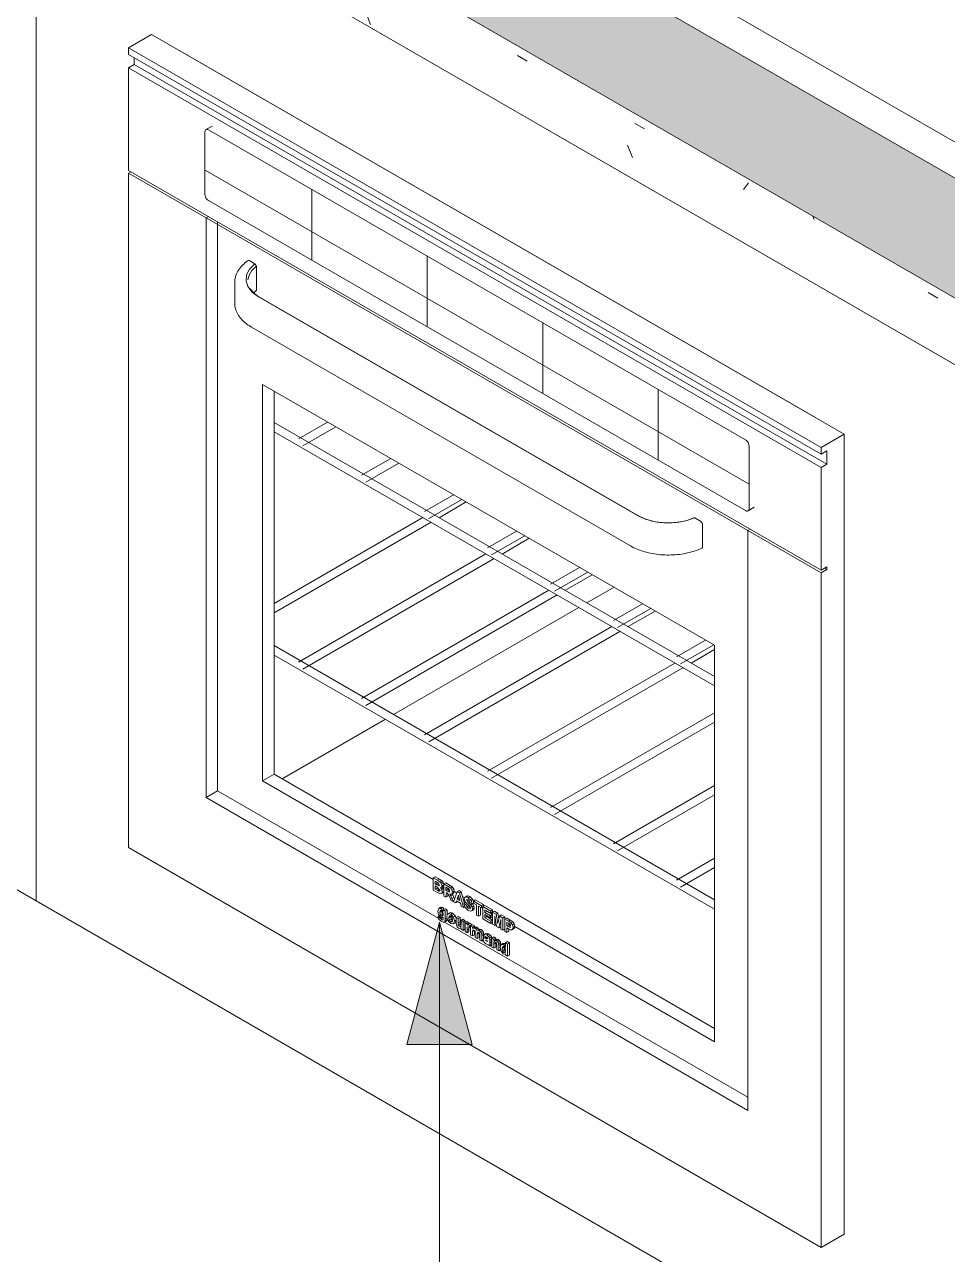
# Model space of a CAD drawing. Header units: millimetres. Extents: x -8593 to 4290, y -4897 to 11072.
# Drawn here: x 2126 to 2691, y -3672 to -2919 of the extents above; entities that cross this region are included whole.
import ezdxf

# ---------------------------------------------------------------- set-up
doc = ezdxf.new("R2010")
doc.units = ezdxf.units.MM
for name, color, linetype, lineweight in [('E-ELEC-EQPM', 71, 'Continuous', 9), ('G-ANNO-TEXT', 231, 'Continuous', 9), ('I-FURN', 30, 'Continuous', 9)]:
    doc.layers.add(name, color=color, linetype=linetype, lineweight=lineweight)

# ---------------------------------------------------------------- blocks, each defined once
blk = doc.blocks.new('Cooktop a Gás 5 Bocas 1 - Único-4668279-Ortogonal 3D Copiar 1')
at = {"layer": 'E-ELEC-EQPM'}
for p, q in [((-13416.41, -3042.11), (-14004.16, -2702.78)), ((-14004.16, -2702.78), (-13416.41, -3042.11)), ((-14025.37, -2712.58), (-13416.41, -3064.16))]:
    blk.add_line(p, q, dxfattribs=at)

msp = doc.modelspace()

# ---------------------------------------------------------------- hatches: boundary and pattern name
at = {"layer": 'G-ANNO-TEXT'}
msp.add_hatch(color=7, dxfattribs=at).paths.add_polyline_path([(2380.2, -3468.86), (2360.11, -3543.86), (2400.3, -3543.86)])
at = {"layer": 'I-FURN'}
h = msp.add_hatch(dxfattribs=at)
h.set_pattern_fill('FP_15', color=256, style=0, pattern_type=2)
h.set_pattern_definition([(0, (1882.11, -4367.022), (203.2, 29.329), [8.382, -144.018, 8.382, -144.018, -812.8]), (0, (1882.11, -4367.022), (203.2, 29.329), [-304.8, 8.382, -296.418, 8.382, -144.018, -355.6]), (0, (1882.11, -4367.022), (203.2, 29.329), [-762, 8.382, -93.218, 8.382, -245.618]), (135, (1958.31, -4352.357), (-145.594, 86.93524), [5.927, -101.836, 5.927, -676.572]), (135, (1958.31, -4352.357), (-145.594, 86.93524), [-113.69, -101.836, 5.927, -209.599, -359.21]), (135, (1958.31, -4352.357), (-145.594, 86.93524), [-431.052, 5.927, -101.836, 5.927, -245.52]), (135, (1958.31, -4352.357), (-145.594, 86.93524), [-544.742, -65.915, 5.927, -173.678]), (225, (1983.71, -4293.7), (-57.60587, -116.2646), [5.927, -101.836, 5.927, -676.572]), (225, (1983.71, -4293.7), (-57.60587, -116.2646), [-113.69, -101.836, 5.927, -209.599, -359.21]), (225, (1983.71, -4293.7), (-57.60587, -116.2646), [-431.052, 5.927, -101.836, 5.927, -245.52]), (225, (1983.71, -4293.7), (-57.60587, -116.2646), [-544.742, -65.915, 5.927, -173.678])])
h.paths.add_polyline_path([(902.77, -3757.94), (1319.96, -3517.07), (330.01, -2945.52), (1390.67, -2333.15), (3441.28, -3517.07), (3936.26, -3231.3), (1468.45, -1806.51), (656.55, -2275.26), (691.86, -2295.87), (693.45, -2298.33), (694.03, -2301.05), (693.95, -2303.47), (693.1, -2307.23), (692.09, -2309.85), (690.09, -2313.33), (686.33, -2317.31), (684.53, -2318.53), (684.52, -2318.56), (681.16, -2319.93), (680.1, -2320.02), (678.23, -2319.91), (677.26, -2320.47), (668.22, -2320.53), (661.43, -2316.62), (661.16, -2310.13), (660.06, -2309.59), (628.55, -2291.43), (571.38, -2324.44), (571.41, -2339.09), (573.71, -2340.22), (578.03, -2343.5), (583.13, -2349.82), (585.99, -2354.77), (588.24, -2361.2), (589.02, -2367.32), (588.18, -2372.66), (585.99, -2376.37), (569.76, -2385.73), (567.96, -2385.75), (567.03, -2387.31), (540.1, -2402.91), (538.37, -2402.47), (538.53, -2402.97), (539.89, -2403.88), (539.62, -2439.29), (537.44, -2443.15), (533.01, -2446.56), (526.82, -2448.98), (520.64, -2450.09), (513.14, -2449.95), (507.18, -2448.83), (501.48, -2446.44), (497.12, -2442.76), (495.17, -2439.29), (495.17, -2368.44), (-398.31, -2884.29), (902.77, -3635.46), (902.77, -3727.54)])
h.paths.add_polyline_path([(2784.09, -3064.16), (2175.14, -2712.58), (2535.76, -2504.37), (3144.72, -2855.95), (2793.62, -3058.66)])
h.paths.add_polyline_path([(510.32, -2788.64), (497.38, -2787.65), (485.32, -2784.77), (473.06, -2779.08), (268.22, -2660.52), (261.96, -2655.81), (256.97, -2648.85), (255.26, -2641.38), (256.97, -2633.91), (261.96, -2626.95), (269.91, -2620.97), (828.52, -2298.45), (838.88, -2293.86), (850.94, -2290.98), (863.88, -2290), (876.82, -2290.98), (888.88, -2293.86), (899.23, -2298.45), (1104.29, -2416.84), (1112.66, -2423.41), (1117.23, -2429.78), (1118.94, -2437.25), (1117.23, -2444.73), (1112.24, -2451.69), (1104.29, -2457.67), (545.68, -2780.18), (535.32, -2784.77), (523.26, -2787.65), (517.54, -2788.09)])
h.paths.add_polyline_path([(569.01, -2384.83), (569, -2384.33), (568.9, -2384.61), (569, -2384.82)])
h.paths.add_polyline_path([(568.32, -2385.26), (570.67, -2384.46), (570.92, -2383.74), (569, -2384.83), (568.5, -2384.83), (568.27, -2385.25)])
h.paths.add_polyline_path([(539.69, -2351.77), (544.86, -2348.82), (546.57, -2348.63), (546.57, -2348.33), (545.4, -2348.38), (561.42, -2339.21), (561.4, -2330.2), (539.64, -2342.76), (539.67, -2349.31)])
h.paths.add_polyline_path([(562.85, -2329.36), (562.85, -2329.36), (562.85, -2334.1)])
h.paths.add_polyline_path([(562.85, -2338.39), (562.86, -2338.39), (562.85, -2337.88)])
h.paths.add_polyline_path([(682.04, -2297.31), (683.92, -2295.76), (683.71, -2295.96), (682.23, -2297.16)])
h.paths.add_polyline_path([(684.68, -2296.99), (684.25, -2295.98), (684.62, -2296.65), (684.63, -2296.69)])
h.paths.add_polyline_path([(685.36, -2295.29), (687.51, -2294.84), (685.37, -2295.29)])
h.paths.add_polyline_path([(672.46, -2289.16), (672.36, -2289.11), (672.44, -2289.16)])
h = msp.add_hatch(dxfattribs=at)
h.set_pattern_fill('FP_18', color=256, style=0, pattern_type=2)
h.set_pattern_definition([(330, (3397.774, -2378.274), (143.684, -41.478), [6.844, -117.59, 6.844, -781.239]), (330, (3397.774, -2378.274), (143.684, -41.478), [-131.278, -117.59, 6.844, -242.024, -414.78]), (330, (3397.774, -2378.274), (143.684, -41.478), [-497.736, 6.844, -117.59, 6.844, -283.502]), (330, (3397.774, -2378.274), (143.684, -41.478), [-629.014, -76.112, 6.844, -200.546]), (111.206, (3451.656, -2388.644), (-102.95035, 182.3835), [8.193, -140.765, -943.402]), (111.206, (3451.656, -2388.644), (-102.95035, 182.3835), [-148.958, 8.193, -140.765, -794.444]), (111.206, (3451.656, -2388.644), (-102.95035, 182.3835), [-297.916, 8.193, -289.724, -496.527]), (111.206, (3451.656, -2388.644), (-102.95035, 182.3835), [-595.833, 8.193, -140.765, -347.569]), (111.206, (3451.656, -2388.644), (-102.95035, 182.3835), [-744.791, 8.193, -91.113, -248.264]), (111.206, (3451.656, -2388.644), (-102.95035, 182.3835), [-844.096, 8.193, -240.071]), (234.896, (3469.616, -2316.057), (-40.7338, -140.906), [5.153, -88.544, -593.415]), (234.896, (3469.616, -2316.057), (-40.7338, -140.906), [-93.697, 5.153, -88.544, -499.718]), (234.896, (3469.616, -2316.057), (-40.7338, -140.906), [-187.394, 5.153, -182.241, -312.324]), (234.896, (3469.616, -2316.057), (-40.7338, -140.906), [-374.788, 5.153, -88.544, -218.626]), (234.896, (3469.616, -2316.057), (-40.7338, -140.906), [-468.485, 5.153, -57.311, -156.162]), (234.896, (3469.616, -2316.057), (-40.7338, -140.906), [-530.95, 5.153, -151.008])])
h.paths.add_polyline_path([(3441.28, -3557.9), (3441.28, -3517.07), (1390.67, -2333.15), (1390.67, -2373.98), (3427.09, -3549.71)])
h = msp.add_hatch(dxfattribs=at)
h.set_pattern_fill('FP_28', color=256, style=0, pattern_type=2)
h.set_pattern_definition([(330, (2584.8, -3617.6), (1e-05, 81.65), []), (90, (2584.8, -3617.6), (-70.711, 40.825), [])])
h.paths.add_polyline_path([(2568.76, -3217.12), (2569.75, -3216.2), (2569.82, -3215.61), (2569.82, -3177.23), (2569.2, -3175.14), (2567.7, -3173.56), (2238.09, -2983.34), (2236.8, -2983.74), (2236.52, -2984.8), (2236.59, -3023.85), (2237.14, -3025.27), (2238.64, -3026.85), (2568.25, -3217.07)])

# ---------------------------------------------------------------- linework, layer by layer
at = {"layer": 'G-ANNO-TEXT', "color": 7}
for p, q in [((2380.2, -3468.86), (2360.11, -3543.86)), ((2400.3, -3543.86), (2380.2, -3468.86)), ((2380.2, -3468.86), (2380.2, -3701.76)), ((2360.11, -3543.86), (2400.3, -3543.86))]:
    msp.add_line(p, q, dxfattribs=at)
at = {"layer": 'I-FURN'}
for p, q in [((1390.67, -2333.15), (3441.28, -3517.07)), ((3441.28, -3557.9), (1390.67, -2373.98)), ((2133.13, -3455.83), (2133.13, -2802.64)), ((2698.82, -3129.24), (2133.13, -2802.64)), ((2133.13, -2802.64), (2133.13, -3455.83)), ((2189.7, -2933.28), (2203.84, -2925.11)), ((2203.84, -2925.11), (2628.11, -3170.06)), ((2613.97, -3178.23), (2189.7, -2933.28)), ((2189.7, -2933.28), (2189.7, -2937.36)), ((2189.7, -2937.36), (2613.97, -3182.31)), ((2221.52, -2935.32), (2610.43, -3159.85)), ((2189.7, -2945.52), (2193.24, -2943.48)), ((2613.97, -3190.47), (2189.7, -2945.52)), ((2189.7, -2945.52), (2189.7, -3008.39)), ((2193.24, -2943.48), (2193.24, -2939.4)), ((2617.5, -3188.43), (2193.24, -2943.48)), ((2240.91, -2981.25), (2237.14, -2983.43)), ((2236.52, -3023.17), (2236.52, -2984.8)), ((2236.52, -2984.8), (2236.52, -3023.17)), ((2237.58, -2983.29), (2238.09, -2983.34)), ((2238.09, -2983.34), (2238.64, -2983.57)), ((2238.64, -2983.57), (2567.7, -3173.56)), ((2567.7, -3173.56), (2238.64, -2983.57)), ((2189.7, -3008.39), (2613.97, -3253.34)), ((2189.7, -3010.03), (2191.12, -3009.21)), ((2237.22, -3037.46), (2189.7, -3010.03)), ((2189.7, -3010.03), (2189.7, -3423.17)), ((2567.7, -3216.83), (2238.64, -3026.85)), ((2238.64, -3026.85), (2567.7, -3216.83)), ((2238.64, -3036.65), (2237.22, -3037.46)), ((2238.64, -3036.65), (2237.22, -3037.46)), ((2237.22, -3392.64), (2237.22, -3037.46)), ((2569.11, -3229.08), (2237.22, -3037.46)), ((2237.22, -3037.46), (2237.22, -3392.64)), ((2244.29, -3039.91), (2244.29, -3388.56)), ((2244.29, -3388.56), (2244.29, -3039.91)), ((2267.16, -3065.68), (2264.05, -3063.89)), ((2268.01, -3081.97), (2268.01, -3067.11)), ((2254.76, -3077.08), (2254.76, -3089.67)), ((2264.6, -3081.38), (2266.96, -3083.99)), ((2266.34, -3083.38), (2268.01, -3081.97)), ((2267.81, -3082.2), (2267.76, -3082.25)), ((2501.56, -3219.9), (2269.4, -3085.86)), ((2502.06, -3220.02), (2269.9, -3085.97)), ((2265.06, -3104.44), (2497.22, -3238.48)), ((2271.87, -3382.43), (2271.87, -3139.53)), ((2271.87, -3139.53), (2548.61, -3299.3)), ((2278.94, -3143.61), (2278.94, -3378.35)), ((2548.61, -3318.46), (2278.94, -3162.77)), ((2311.58, -3162.61), (2293.93, -3172.8)), ((2278.94, -3168.54), (2548.61, -3324.23)), ((2296.43, -3177.13), (2316.72, -3165.42)), ((2628.11, -3170.06), (2613.97, -3178.23)), ((2628.11, -3170.06), (2628.11, -3659.96)), ((2567.7, -3173.56), (2568.25, -3173.96)), ((2568.25, -3173.96), (2568.76, -3174.5)), ((2568.76, -3174.5), (2569.2, -3175.14)), ((2569.2, -3175.14), (2569.54, -3175.84)), ((2569.54, -3175.84), (2569.75, -3176.56)), ((2569.75, -3176.56), (2569.82, -3177.23)), ((2569.82, -3177.23), (2569.82, -3215.61)), ((2569.82, -3215.61), (2569.82, -3177.23)), ((2613.97, -3182.31), (2613.97, -3178.23)), ((2350.29, -3184.8), (2332.5, -3195.06)), ((2613.97, -3182.31), (2617.5, -3180.27)), ((2617.5, -3180.27), (2617.5, -3188.43)), ((2335, -3199.4), (2355.29, -3187.69)), ((2617.5, -3188.43), (2613.97, -3190.47)), ((2613.97, -3253.34), (2613.97, -3190.47)), ((2388.86, -3207.07), (2371.07, -3217.33)), ((2373.57, -3221.66), (2393.86, -3209.95)), ((2379.91, -3221.16), (2396.59, -3211.53)), ((2569.2, -3216.98), (2572.97, -3214.8)), ((2569.75, -3216.2), (2569.54, -3216.67)), ((2569.82, -3215.61), (2569.75, -3216.2)), ((2370, -3221.11), (2278.94, -3273.68)), ((2278.94, -3279.45), (2375.08, -3223.95)), ((2536.16, -3221.23), (2536.51, -3221.19)), ((2539.62, -3222.98), (2536.51, -3221.19)), ((2427.42, -3229.33), (2409.64, -3239.6)), ((2541.39, -3238.65), (2541.39, -3226.05)), ((2569.11, -3229.08), (2570.53, -3228.26)), ((2570.53, -3228.26), (2569.11, -3229.08)), ((2613.97, -3254.98), (2569.11, -3229.08)), ((2569.11, -3229.08), (2569.11, -3584.26)), ((2569.11, -3584.26), (2569.11, -3229.08)), ((2412.14, -3243.93), (2432.42, -3232.22)), ((2418.48, -3243.43), (2435.16, -3233.8)), ((2408.65, -3243.33), (2293.93, -3309.56)), ((2296.43, -3313.89), (2413.65, -3246.22)), ((2465.99, -3251.6), (2448.21, -3261.87)), ((2613.97, -3253.34), (2617.5, -3251.3)), ((2617.5, -3252.93), (2613.97, -3254.98)), ((2617.5, -3252.93), (2616.09, -3252.12)), ((2617.5, -3251.3), (2617.5, -3252.93)), ((2450.71, -3266.2), (2470.99, -3254.49)), ((2457.05, -3265.7), (2473.73, -3256.07)), ((2613.97, -3668.12), (2613.97, -3254.98)), ((2447.22, -3265.6), (2332.5, -3331.83)), ((2335, -3336.16), (2452.22, -3268.48)), ((2487.09, -3263.78), (2470.41, -3273.41)), ((2465.58, -3276.2), (2352.04, -3341.76)), ((2504.56, -3273.87), (2486.78, -3284.14)), ((2489.28, -3288.47), (2509.55, -3276.77)), ((2495.7, -3287.91), (2512.3, -3278.34)), ((2485.79, -3287.87), (2371.07, -3354.1)), ((2373.57, -3358.43), (2490.73, -3290.79)), ((2548.61, -3455.22), (2278.94, -3299.53)), ((2543.13, -3296.14), (2525.35, -3306.41)), ((2527.85, -3310.74), (2548.13, -3299.03)), ((2548.61, -3299.3), (2548.61, -3542.21)), ((2278.94, -3305.3), (2548.61, -3460.99)), ((2534.27, -3310.18), (2548.61, -3301.91)), ((2524.29, -3310.17), (2409.64, -3376.36)), ((2412.14, -3380.69), (2529.29, -3313.06)), ((2347.06, -3344.63), (2283.8, -3381.15)), ((2548.61, -3340.67), (2448.21, -3398.63)), ((2450.71, -3402.96), (2548.61, -3346.44)), ((2278.94, -3378.35), (2271.87, -3382.43)), ((2376.38, -3442.77), (2271.87, -3382.43)), ((2278.94, -3378.35), (2548.61, -3534.04)), ((2244.29, -3388.56), (2237.22, -3392.64)), ((2244.29, -3388.56), (2237.22, -3392.64)), ((2244.29, -3388.56), (2379.74, -3466.75)), ((2379.74, -3466.75), (2244.29, -3388.56)), ((2548.61, -3385.21), (2486.78, -3420.9)), ((2569.11, -3584.26), (2237.22, -3392.64)), ((2237.22, -3392.64), (2569.11, -3584.26)), ((2489.28, -3425.23), (2548.61, -3390.98)), ((2189.7, -3423.17), (2613.97, -3668.12)), ((2548.61, -3429.74), (2525.35, -3443.17)), ((2376.38, -3441.75), (2377.51, -3441.09)), ((2376.38, -3441.75), (2376.38, -3449.25)), ((2379.04, -3443.29), (2376.38, -3441.75)), ((2377.51, -3441.09), (2380.18, -3442.63)), ((2380.18, -3442.63), (2379.04, -3443.29)), ((2380.18, -3442.63), (2381.36, -3443.39)), ((2527.85, -3447.5), (2548.61, -3435.52)), ((2133.13, -3455.83), (2118.99, -3447.67)), ((2376.38, -3449.25), (2378.6, -3450.53)), ((2377.62, -3443.77), (2378.44, -3444.25)), ((2377.62, -3445.44), (2377.62, -3443.77)), ((2378.75, -3444.78), (2377.62, -3445.44)), ((2378.56, -3445.98), (2377.62, -3445.44)), ((2377.62, -3446.75), (2378.76, -3447.41)), ((2377.62, -3448.65), (2377.62, -3446.75)), ((2378.75, -3448), (2377.62, -3448.65)), ((2378.92, -3449.41), (2377.62, -3448.65)), ((2378.44, -3444.25), (2379.67, -3444.98)), ((2379.69, -3445.33), (2378.56, -3445.98)), ((2379.61, -3446.56), (2378.56, -3445.98)), ((2378.75, -3444.43), (2378.75, -3444.78)), ((2378.75, -3444.78), (2379.69, -3445.33)), ((2378.75, -3447.41), (2378.75, -3448)), ((2378.75, -3448), (2379.9, -3448.66)), ((2378.76, -3447.41), (2380.6, -3449.44)), ((2380.01, -3448.78), (2378.92, -3449.41)), ((2379.89, -3449.92), (2378.92, -3449.41)), ((2380.22, -3444.04), (2379.04, -3443.29)), ((2380.08, -3446.29), (2379.61, -3446.56)), ((2380.19, -3446.64), (2379.61, -3446.56)), ((2379.67, -3444.98), (2380.19, -3446.64)), ((2380.57, -3449.53), (2379.89, -3449.92)), ((2380.41, -3449.93), (2379.89, -3449.92)), ((2381.36, -3443.39), (2380.22, -3444.04)), ((2380.92, -3444.76), (2380.22, -3444.04)), ((2380.6, -3449.44), (2380.41, -3449.93)), ((2380.73, -3447.79), (2381.39, -3447.51)), ((2381.55, -3448.95), (2380.73, -3447.79)), ((2382.05, -3444.1), (2380.92, -3444.76)), ((2381.43, -3445.68), (2380.92, -3444.76)), ((2381.36, -3443.39), (2382.05, -3444.1)), ((2381.39, -3447.51), (2381.64, -3446.68)), ((2382.52, -3446.86), (2381.39, -3447.51)), ((2382.56, -3445.03), (2381.43, -3445.68)), ((2381.64, -3446.68), (2381.43, -3445.68)), ((2382.68, -3448.29), (2381.55, -3448.95)), ((2381.84, -3450.24), (2381.55, -3448.95)), ((2381.63, -3451.11), (2381.84, -3450.24)), ((2382.77, -3446.03), (2381.64, -3446.68)), ((2382.87, -3449.64), (2381.84, -3450.24)), ((2381.91, -3447.21), (2382.68, -3448.29)), ((2382.05, -3444.1), (2382.56, -3445.03)), ((2382.77, -3446.03), (2382.52, -3446.86)), ((2382.56, -3445.03), (2382.77, -3446.03)), ((2382.68, -3448.29), (2382.87, -3449.13)), ((2382.87, -3450.01), (2382.77, -3450.45)), ((2384, -3444.84), (2382.87, -3445.5)), ((2385.6, -3447.07), (2382.87, -3445.5)), ((2382.87, -3445.5), (2382.87, -3452.99)), ((2384, -3444.84), (2386.73, -3446.42)), ((2384.11, -3449.3), (2384.11, -3447.52)), ((2384.11, -3447.52), (2385.18, -3448.14)), ((2384.11, -3449.3), (2385.24, -3448.65)), ((2385.13, -3449.89), (2384.11, -3449.3)), ((2386.24, -3449.25), (2385.13, -3449.89)), ((2386.37, -3450.52), (2385.13, -3449.89)), ((2385.18, -3448.14), (2386.19, -3448.75)), ((2385.24, -3448.17), (2385.24, -3448.65)), ((2385.24, -3448.65), (2386.24, -3449.23)), ((2386.73, -3446.42), (2385.6, -3447.07)), ((2387.1, -3448.14), (2385.6, -3447.07)), ((2386.19, -3448.75), (2386.37, -3450.52)), ((2386.73, -3446.42), (2388.23, -3447.49)), ((2388.23, -3447.49), (2387.1, -3448.14)), ((2387.85, -3449.29), (2387.1, -3448.14)), ((2388.98, -3448.64), (2387.85, -3449.29)), ((2388.13, -3450.64), (2387.85, -3449.29)), ((2389.26, -3449.99), (2388.13, -3450.64)), ((2388.23, -3447.49), (2388.98, -3448.64)), ((2391.12, -3450.26), (2388.75, -3456.39)), ((2389.26, -3449.99), (2388.85, -3451.16)), ((2388.98, -3448.64), (2389.26, -3449.99)), ((2390.79, -3451.09), (2389.2, -3450.17)), ((2392.25, -3449.6), (2391.12, -3450.26)), ((2392.43, -3451.02), (2391.12, -3450.26)), ((2392.25, -3449.6), (2393.57, -3450.36)), ((2133.13, -3455.83), (2698.82, -3782.43)), ((2378.6, -3450.53), (2380.19, -3451.39)), ((2380.19, -3451.39), (2381.07, -3451.55)), ((2382.2, -3450.9), (2381.07, -3451.55)), ((2381.07, -3451.55), (2381.63, -3451.11)), ((2382.77, -3450.45), (2381.63, -3451.11)), ((2382.77, -3450.45), (2382.2, -3450.9)), ((2382.87, -3452.99), (2384.11, -3453.71)), ((2384.11, -3453.71), (2384.39, -3450.78)), ((2385.24, -3453.05), (2384.11, -3453.71)), ((2384.39, -3450.78), (2385.52, -3451.79)), ((2385.37, -3451.66), (2385.24, -3453.05)), ((2385.52, -3451.79), (2386.26, -3453.24)), ((2386.26, -3453.24), (2387.2, -3455.49)), ((2387.16, -3452.81), (2386.51, -3451.81)), ((2386.51, -3451.81), (2387.72, -3451.81)), ((2388.29, -3452.15), (2387.16, -3452.81)), ((2387.85, -3454.41), (2387.16, -3452.81)), ((2387.2, -3455.49), (2388.64, -3456.33)), ((2387.72, -3451.81), (2388.13, -3450.64)), ((2388.85, -3451.16), (2387.72, -3451.81)), ((2388.98, -3453.76), (2387.85, -3454.41)), ((2388.64, -3456.33), (2387.85, -3454.41)), ((2387.98, -3451.66), (2388.29, -3452.15)), ((2388.29, -3452.15), (2388.98, -3453.76)), ((2388.75, -3456.39), (2390.06, -3457.15)), ((2388.98, -3453.76), (2389.39, -3454.73)), ((2390.06, -3457.15), (2390.57, -3455.77)), ((2391.2, -3456.49), (2390.06, -3457.15)), ((2390.57, -3455.77), (2393.02, -3457.19)), ((2390.96, -3454.69), (2391.79, -3452.43)), ((2392.09, -3454.04), (2390.96, -3454.69)), ((2392.62, -3455.65), (2390.96, -3454.69)), ((2391.3, -3456.2), (2391.2, -3456.49)), ((2391.79, -3452.43), (2392.62, -3455.65)), ((2393.57, -3450.36), (2392.43, -3451.02)), ((2394.83, -3459.9), (2392.43, -3451.02)), ((2393.02, -3457.19), (2393.53, -3459.15)), ((2393.57, -3450.36), (2395.46, -3457.39)), ((2395.59, -3453.86), (2394.31, -3453.12)), ((2396.27, -3456.92), (2395.14, -3457.58)), ((2395.14, -3457.58), (2395.92, -3459.98)), ((2396.37, -3458.17), (2395.14, -3457.58)), ((2395.62, -3453.76), (2395.34, -3454.66)), ((2395.34, -3454.66), (2395.95, -3456.52)), ((2396.75, -3453.1), (2395.62, -3453.76)), ((2396.43, -3453.47), (2395.62, -3453.76)), ((2395.95, -3456.52), (2397.46, -3458.12)), ((2397.11, -3457.75), (2396.37, -3458.17)), ((2397.56, -3452.81), (2396.43, -3453.47)), ((2397.71, -3453.94), (2396.43, -3453.47)), ((2396.75, -3453.1), (2397.56, -3452.81)), ((2397.99, -3457.07), (2396.8, -3454.99)), ((2396.8, -3454.99), (2397.72, -3455.26)), ((2397.56, -3452.81), (2398.84, -3453.29)), ((2398.84, -3453.29), (2397.71, -3453.94)), ((2399.54, -3455.65), (2397.71, -3453.94)), ((2397.72, -3455.26), (2398.58, -3456)), ((2397.99, -3457.07), (2398.79, -3456.61)), ((2399.41, -3458.42), (2397.99, -3457.07)), ((2398.58, -3456), (2398.95, -3457.04)), ((2398.84, -3453.29), (2400.67, -3455)), ((2398.95, -3457.04), (2400.19, -3457.75)), ((2400.54, -3457.77), (2399.41, -3458.42)), ((2400.67, -3455), (2399.54, -3455.65)), ((2400.19, -3457.75), (2399.54, -3455.65)), ((2401.01, -3457.28), (2400.19, -3457.75)), ((2400.54, -3457.77), (2401.26, -3458.94)), ((2400.67, -3455), (2400.97, -3455.97)), ((2402.14, -3455.32), (2401.01, -3455.97)), ((2405.96, -3458.83), (2401.01, -3455.97)), ((2401.01, -3455.97), (2401.01, -3457.28)), ((2401.01, -3457.28), (2402.87, -3458.35)), ((2402.14, -3455.32), (2407.09, -3458.17)), ((2379.71, -3460.49), (2379.16, -3462.27)), ((2379.16, -3462.27), (2379.58, -3464.35)), ((2379.37, -3465.6), (2380.21, -3465.11)), ((2379.58, -3464.35), (2381.03, -3466.12)), ((2380.84, -3459.83), (2379.71, -3460.49)), ((2381.08, -3460.55), (2379.71, -3460.49)), ((2380.4, -3462.93), (2380.68, -3461.82)), ((2380.4, -3462.93), (2381.53, -3462.28)), ((2380.68, -3464.43), (2380.4, -3462.93)), ((2380.68, -3461.82), (2381.41, -3461.82)), ((2381.82, -3463.77), (2380.68, -3464.43)), ((2381.39, -3465.25), (2380.68, -3464.43)), ((2380.84, -3459.83), (2382.21, -3459.9)), ((2382.21, -3459.9), (2381.08, -3460.55)), ((2382.46, -3462.21), (2381.08, -3460.55)), ((2382.3, -3464.73), (2381.39, -3465.25)), ((2382.15, -3465.26), (2381.39, -3465.25)), ((2381.41, -3461.82), (2382.16, -3462.68)), ((2381.53, -3462.28), (2381.82, -3463.77)), ((2381.82, -3463.77), (2382.38, -3464.44)), ((2382.46, -3464.16), (2382.15, -3465.26)), ((2382.16, -3462.68), (2382.46, -3464.16)), ((2382.21, -3459.9), (2382.95, -3460.79)), ((2383.59, -3460.82), (2382.46, -3461.47)), ((2383.7, -3462.18), (2382.46, -3461.47)), ((2382.46, -3461.47), (2382.46, -3462.21)), ((2383.59, -3460.82), (2384.83, -3461.53)), ((2384.83, -3461.53), (2383.7, -3462.18)), ((2383.7, -3467.05), (2383.7, -3462.18)), ((2384.93, -3464.16), (2384.62, -3465.38)), ((2384.83, -3461.53), (2384.83, -3464.56)), ((2385.79, -3463.63), (2384.93, -3464.16)), ((2386.92, -3462.98), (2385.79, -3463.63)), ((2387.04, -3463.99), (2385.79, -3463.63)), ((2385.86, -3466.17), (2386.2, -3465.04)), ((2386.2, -3465.04), (2387.05, -3465.07)), ((2386.92, -3462.98), (2388.17, -3463.34)), ((2387.11, -3465.14), (2386.99, -3465.52)), ((2388.17, -3463.34), (2387.04, -3463.99)), ((2388.79, -3465.81), (2387.04, -3463.99)), ((2387.05, -3465.07), (2387.89, -3466.02)), ((2388.17, -3463.34), (2389.92, -3465.15)), ((2388.79, -3465.81), (2389.92, -3465.15)), ((2389.92, -3465.15), (2390.4, -3466.86)), ((2393.53, -3459.15), (2394.83, -3459.9)), ((2394.83, -3459.9), (2395.72, -3459.38)), ((2395.92, -3459.98), (2397.8, -3461.73)), ((2396.86, -3459.53), (2396.37, -3458.17)), ((2397.99, -3458.88), (2396.86, -3459.53)), ((2397.84, -3460.44), (2396.86, -3459.53)), ((2397.46, -3458.12), (2398.54, -3459.06)), ((2397.8, -3461.73), (2399.21, -3462.28)), ((2397.83, -3458.45), (2397.99, -3458.88)), ((2398.95, -3459.8), (2397.84, -3460.44)), ((2398.82, -3460.71), (2397.84, -3460.44)), ((2397.99, -3458.88), (2398.91, -3459.73)), ((2398.54, -3459.06), (2399.16, -3460.18)), ((2399.16, -3460.18), (2398.82, -3460.71)), ((2399.21, -3462.28), (2400.08, -3461.95)), ((2400.13, -3459.6), (2399.41, -3458.42)), ((2400.08, -3461.95), (2400.39, -3460.93)), ((2401.22, -3461.3), (2400.08, -3461.95)), ((2401.26, -3458.94), (2400.13, -3459.6)), ((2400.39, -3460.93), (2400.13, -3459.6)), ((2401.52, -3460.28), (2400.39, -3460.93)), ((2401.52, -3460.28), (2401.22, -3461.3)), ((2401.26, -3458.94), (2401.52, -3460.28)), ((2402.87, -3458.35), (2402.87, -3464.54)), ((2402.87, -3464.54), (2404.1, -3465.25)), ((2404.1, -3465.25), (2404.1, -3459.06)), ((2404.1, -3459.06), (2405.96, -3460.13)), ((2405.23, -3464.6), (2404.1, -3465.25)), ((2405.23, -3459.72), (2405.23, -3464.6)), ((2405.96, -3458.83), (2407.09, -3458.17)), ((2405.96, -3460.13), (2405.96, -3458.83)), ((2406.78, -3459.66), (2405.96, -3460.13)), ((2406.78, -3460.32), (2406.21, -3459.99)), ((2406.78, -3459.3), (2407.91, -3458.65)), ((2411.63, -3462.1), (2406.78, -3459.3)), ((2406.78, -3459.3), (2406.78, -3466.8)), ((2407.09, -3458.17), (2407.09, -3459.12)), ((2407.91, -3458.65), (2412.76, -3461.44)), ((2408.02, -3462.99), (2408.02, -3461.32)), ((2408.02, -3461.32), (2411.63, -3463.41)), ((2409.15, -3462.34), (2408.02, -3462.99)), ((2411.42, -3464.95), (2408.02, -3462.99)), ((2408.02, -3466.2), (2408.02, -3464.3)), ((2408.02, -3464.3), (2411.42, -3466.26)), ((2409.15, -3461.98), (2409.15, -3462.34)), ((2409.15, -3462.34), (2412.55, -3464.3)), ((2409.15, -3464.95), (2409.15, -3465.55)), ((2412.55, -3464.3), (2411.42, -3464.95)), ((2411.42, -3466.26), (2411.42, -3464.95)), ((2412.76, -3461.44), (2411.63, -3462.1)), ((2411.63, -3463.41), (2411.63, -3462.1)), ((2412.76, -3462.75), (2411.63, -3463.41)), ((2412.76, -3463.78), (2411.87, -3463.26)), ((2412.55, -3464.3), (2412.55, -3465.61)), ((2412.76, -3461.44), (2412.76, -3462.75)), ((2413.89, -3462.1), (2412.76, -3462.75)), ((2414.88, -3463.98), (2412.76, -3462.75)), ((2412.76, -3462.75), (2412.76, -3470.25)), ((2413.89, -3462.1), (2416.01, -3463.32)), ((2414, -3470.96), (2414.05, -3465.09)), ((2414.05, -3465.09), (2415.18, -3471.65)), ((2414.88, -3463.98), (2416.01, -3463.32)), ((2415.9, -3469.68), (2414.88, -3463.98)), ((2416.93, -3465.16), (2415.9, -3469.68)), ((2416.01, -3463.32), (2416.6, -3466.61)), ((2418.06, -3464.51), (2416.93, -3465.16)), ((2419.05, -3466.38), (2416.93, -3465.16)), ((2418.06, -3464.51), (2420.18, -3465.73)), ((2379.37, -3465.6), (2379.85, -3467.12)), ((2380.81, -3466.59), (2379.37, -3465.6)), ((2379.85, -3467.12), (2381.51, -3468.54)), ((2381.71, -3466.07), (2380.81, -3466.59)), ((2382.17, -3467.68), (2380.81, -3466.59)), ((2381.03, -3466.12), (2382.46, -3466.01)), ((2381.51, -3468.54), (2382.54, -3468.98)), ((2382.08, -3466.04), (2382.46, -3466.35)), ((2382.46, -3466.81), (2382.17, -3467.68)), ((2382.46, -3466.01), (2382.46, -3466.81)), ((2382.54, -3468.98), (2383.19, -3468.93)), ((2384.32, -3468.27), (2383.19, -3468.93)), ((2383.19, -3468.93), (2383.56, -3468.4)), ((2383.34, -3468.84), (2569.11, -3576.09)), ((2569.11, -3576.09), (2383.34, -3468.84)), ((2383.56, -3468.4), (2383.7, -3467.05)), ((2384.69, -3467.75), (2383.56, -3468.4)), ((2384.8, -3466.41), (2383.7, -3467.05)), ((2384.69, -3467.75), (2384.32, -3468.27)), ((2384.62, -3465.38), (2384.93, -3467.15)), ((2384.82, -3466.5), (2384.69, -3467.75)), ((2384.93, -3467.15), (2385.82, -3468.66)), ((2385.82, -3468.66), (2387.05, -3469.71)), ((2385.86, -3466.17), (2386.99, -3465.52)), ((2386.2, -3467.69), (2385.86, -3466.17)), ((2387.33, -3467.04), (2386.2, -3467.69)), ((2387.05, -3468.64), (2386.2, -3467.69)), ((2386.99, -3465.52), (2387.33, -3467.04)), ((2388.08, -3468.05), (2387.05, -3468.64)), ((2387.89, -3468.67), (2387.05, -3468.64)), ((2387.05, -3469.71), (2388.78, -3469.9)), ((2387.33, -3467.04), (2388.12, -3467.91)), ((2387.89, -3466.02), (2388.23, -3467.53)), ((2388.23, -3467.53), (2387.89, -3468.67)), ((2388.78, -3469.9), (2389.47, -3468.24)), ((2389.91, -3469.24), (2388.78, -3469.9)), ((2389.47, -3468.24), (2388.79, -3465.81)), ((2390.4, -3467.7), (2389.47, -3468.24)), ((2390.4, -3468.08), (2389.91, -3469.24)), ((2391.53, -3465.4), (2390.4, -3466.05)), ((2391.63, -3466.76), (2390.4, -3466.05)), ((2390.4, -3466.05), (2390.4, -3469.51)), ((2390.4, -3469.51), (2390.56, -3470.82)), ((2390.56, -3470.82), (2391.08, -3471.8)), ((2391.08, -3471.8), (2391.89, -3472.51)), ((2391.53, -3465.4), (2392.76, -3466.11)), ((2392.76, -3466.11), (2391.63, -3466.76)), ((2391.63, -3469.29), (2391.63, -3466.76)), ((2392.76, -3468.64), (2391.63, -3469.29)), ((2391.7, -3470.76), (2391.63, -3469.29)), ((2392.83, -3470.1), (2391.7, -3470.76)), ((2392.96, -3471.85), (2391.7, -3470.76)), ((2391.89, -3472.51), (2392.74, -3472.75)), ((2392.74, -3472.75), (2393.38, -3472.45)), ((2392.76, -3466.11), (2392.76, -3468.64)), ((2392.76, -3468.64), (2392.83, -3470.1)), ((2392.83, -3470.1), (2393.36, -3470.56)), ((2393.29, -3471.53), (2392.96, -3471.85)), ((2393.34, -3471.62), (2392.96, -3471.85)), ((2393.33, -3471.94), (2393.02, -3471.85)), ((2393.38, -3470.1), (2393.29, -3471.53)), ((2394.52, -3467.12), (2393.38, -3467.78)), ((2394.62, -3468.49), (2393.38, -3467.78)), ((2393.38, -3467.78), (2393.38, -3470.1)), ((2393.38, -3472.45), (2393.38, -3473.25)), ((2394.52, -3467.12), (2395.75, -3467.84)), ((2395.75, -3467.84), (2394.62, -3468.49)), ((2394.62, -3473.96), (2394.62, -3468.49)), ((2395.75, -3467.84), (2395.75, -3473.31)), ((2396.99, -3468.55), (2395.86, -3469.2)), ((2397.09, -3469.92), (2395.86, -3469.2)), ((2395.86, -3469.2), (2395.86, -3474.68)), ((2396.99, -3468.55), (2398.23, -3469.26)), ((2397.09, -3469.92), (2398.23, -3469.26)), ((2397.09, -3470.68), (2397.09, -3469.92)), ((2397.59, -3470.25), (2397.09, -3470.68)), ((2397.09, -3473.75), (2397.2, -3472.04)), ((2397.2, -3472.04), (2397.91, -3471.7)), ((2398.72, -3469.6), (2397.59, -3470.25)), ((2398.85, -3471.11), (2397.59, -3470.25)), ((2397.91, -3471.7), (2398.49, -3472.26)), ((2398.23, -3469.26), (2398.23, -3469.89)), ((2398.29, -3472.07), (2398.23, -3473.1)), ((2398.49, -3472.26), (2398.85, -3471.11)), ((2399.26, -3471.82), (2398.49, -3472.26)), ((2398.72, -3469.6), (2399.98, -3470.46)), ((2399.98, -3470.46), (2398.85, -3471.11)), ((2400.39, -3470.51), (2399.26, -3471.17)), ((2399.26, -3471.17), (2399.26, -3476.64)), ((2400.5, -3471.88), (2399.26, -3471.17)), ((2399.98, -3470.46), (2399.87, -3470.82)), ((2400.39, -3470.51), (2401.63, -3471.23)), ((2401.63, -3471.23), (2400.5, -3471.88)), ((2400.5, -3472.61), (2400.5, -3471.88)), ((2401.63, -3471.96), (2400.5, -3472.61)), ((2401.88, -3472.56), (2400.5, -3472.61)), ((2401.63, -3471.23), (2401.63, -3471.96)), ((2401.63, -3471.96), (2403.01, -3471.91)), ((2403.01, -3471.91), (2401.88, -3472.56)), ((2402.62, -3473.2), (2401.88, -3472.56)), ((2403.75, -3472.54), (2402.62, -3473.2)), ((2403.01, -3471.91), (2403.75, -3472.54)), ((2403.75, -3472.54), (2404.26, -3473.47)), ((2406.78, -3466.8), (2411.73, -3469.65)), ((2409.15, -3465.55), (2408.02, -3466.2)), ((2411.73, -3468.35), (2408.02, -3466.2)), ((2409.15, -3465.55), (2412.76, -3467.63)), ((2412.55, -3465.61), (2411.42, -3466.26)), ((2412.76, -3467.75), (2411.73, -3468.35)), ((2411.73, -3469.65), (2411.73, -3468.35)), ((2412.76, -3469.06), (2411.73, -3469.65)), ((2412.76, -3470.25), (2414, -3470.96)), ((2414.97, -3470.4), (2414, -3470.96)), ((2415.18, -3471.65), (2416.63, -3472.48)), ((2416.63, -3472.48), (2417.76, -3467.23)), ((2417.76, -3471.83), (2416.63, -3472.48)), ((2417.76, -3467.23), (2417.81, -3473.17)), ((2420.18, -3465.73), (2419.05, -3466.38)), ((2419.05, -3473.88), (2419.05, -3466.38)), ((2420.18, -3465.73), (2420.18, -3473.23)), ((2420.28, -3467.1), (2421.42, -3466.44)), ((2422.38, -3468.3), (2420.28, -3467.1)), ((2420.28, -3467.1), (2420.28, -3474.59)), ((2421.42, -3466.44), (2423.51, -3467.65)), ((2421.52, -3469.12), (2422.2, -3469.51)), ((2421.52, -3471.14), (2421.52, -3469.12)), ((2422.65, -3470.49), (2421.52, -3471.14)), ((2422.29, -3471.59), (2421.52, -3471.14)), ((2421.52, -3475.31), (2421.52, -3472.45)), ((2421.52, -3472.45), (2422.39, -3472.95)), ((2422.2, -3469.51), (2423.21, -3470.14)), ((2423.42, -3470.93), (2422.29, -3471.59)), ((2423.4, -3472.11), (2422.29, -3471.59)), ((2423.51, -3467.65), (2422.38, -3468.3)), ((2423.93, -3469.31), (2422.38, -3468.3)), ((2422.65, -3469.79), (2422.65, -3470.49)), ((2422.65, -3470.49), (2423.42, -3470.93)), ((2423.21, -3470.14), (2423.77, -3470.78)), ((2423.77, -3470.78), (2423.4, -3472.11)), ((2423.51, -3467.65), (2425.06, -3468.66)), ((2425.06, -3468.66), (2423.93, -3469.31)), ((2424.86, -3470.58), (2423.93, -3469.31)), ((2425.99, -3469.92), (2424.86, -3470.58)), ((2425.23, -3472.24), (2424.86, -3470.58)), ((2425.01, -3473.27), (2425.23, -3472.24)), ((2426.14, -3472.62), (2425.01, -3473.27)), ((2425.06, -3468.66), (2425.99, -3469.92)), ((2426.36, -3471.59), (2425.23, -3472.24)), ((2426.14, -3472.62), (2425.58, -3473.03)), ((2425.99, -3469.92), (2426.36, -3471.59)), ((2426.36, -3471.59), (2426.14, -3472.62)), ((2548.61, -3542.21), (2426.36, -3471.63)), ((2393.38, -3473.25), (2394.62, -3473.96)), ((2394.62, -3473.96), (2395.75, -3473.31)), ((2395.86, -3474.68), (2397.09, -3475.39)), ((2398.23, -3473.1), (2397.09, -3473.75)), ((2397.09, -3475.39), (2397.09, -3473.75)), ((2398.23, -3474.74), (2397.09, -3475.39)), ((2398.23, -3473.1), (2398.23, -3474.74)), ((2399.26, -3476.64), (2400.5, -3477.36)), ((2400.5, -3474.68), (2400.59, -3473.59)), ((2401.63, -3474.02), (2400.5, -3474.68)), ((2400.5, -3477.36), (2400.5, -3474.68)), ((2401.63, -3476.7), (2400.5, -3477.36)), ((2400.59, -3473.59), (2401.98, -3474.15)), ((2401.63, -3474.02), (2401.63, -3476.7)), ((2401.98, -3474.15), (2402.04, -3475.23)), ((2402.04, -3475.23), (2402.04, -3478.25)), ((2402.04, -3478.25), (2403.28, -3478.96)), ((2403.13, -3474.13), (2402.62, -3473.2)), ((2404.26, -3473.47), (2403.13, -3474.13)), ((2403.79, -3473.87), (2403.13, -3474.13)), ((2403.28, -3476.31), (2403.38, -3475.23)), ((2404.41, -3475.66), (2403.28, -3476.31)), ((2403.28, -3478.96), (2403.28, -3476.31)), ((2404.41, -3478.31), (2403.28, -3478.96)), ((2403.38, -3475.23), (2404.18, -3474.96)), ((2403.79, -3473.87), (2404.92, -3473.22)), ((2404.55, -3474.1), (2403.79, -3473.87)), ((2404.18, -3474.96), (2404.7, -3475.57)), ((2404.26, -3473.47), (2404.92, -3473.22)), ((2404.45, -3475.27), (2404.41, -3475.66)), ((2404.41, -3475.66), (2404.41, -3478.31)), ((2405.68, -3473.45), (2404.55, -3474.1)), ((2405.41, -3474.84), (2404.55, -3474.1)), ((2404.7, -3475.57), (2404.82, -3476.7)), ((2404.82, -3476.7), (2404.82, -3479.85)), ((2404.82, -3479.85), (2406.06, -3480.57)), ((2404.92, -3473.22), (2405.68, -3473.45)), ((2406.54, -3474.19), (2405.41, -3474.84)), ((2405.94, -3475.87), (2405.41, -3474.84)), ((2405.68, -3473.45), (2406.54, -3474.19)), ((2407.07, -3475.21), (2405.94, -3475.87)), ((2406.06, -3477.07), (2405.94, -3475.87)), ((2407.19, -3476.42), (2406.06, -3477.07)), ((2406.06, -3480.57), (2406.06, -3477.07)), ((2407.1, -3479.97), (2406.06, -3480.57)), ((2406.54, -3474.19), (2407.07, -3475.21)), ((2407.17, -3478.89), (2406.99, -3479.61)), ((2406.99, -3479.61), (2407.4, -3481)), ((2407.07, -3475.21), (2407.19, -3476.42)), ((2407.68, -3478.62), (2407.17, -3478.89)), ((2407.82, -3476.37), (2407.19, -3477.18)), ((2407.19, -3476.42), (2407.19, -3478.89)), ((2407.19, -3477.18), (2408.68, -3477.92)), ((2408.81, -3477.97), (2407.68, -3478.62)), ((2408.62, -3478.83), (2407.68, -3478.62)), ((2408.95, -3475.72), (2407.82, -3476.37)), ((2409.13, -3476.75), (2407.82, -3476.37)), ((2408.3, -3478.23), (2408.81, -3477.97)), ((2409.61, -3480.78), (2408.45, -3479.87)), ((2408.45, -3479.87), (2409.07, -3480.01)), ((2409.62, -3478.26), (2408.62, -3478.83)), ((2409.77, -3479.14), (2408.62, -3478.83)), ((2408.68, -3477.92), (2409.62, -3478.28)), ((2408.95, -3475.72), (2410.26, -3476.09)), ((2409.07, -3480.01), (2409.61, -3480.78)), ((2410.26, -3476.09), (2409.13, -3476.75)), ((2410.31, -3477.66), (2409.13, -3476.75)), ((2409.62, -3478.28), (2409.77, -3479.14)), ((2410.26, -3476.09), (2411.44, -3477)), ((2411.44, -3477), (2410.31, -3477.66)), ((2410.85, -3478.55), (2410.31, -3477.66)), ((2411.98, -3477.9), (2410.85, -3478.55)), ((2411.01, -3479.94), (2410.85, -3478.55)), ((2412.14, -3479.29), (2411.01, -3479.94)), ((2411.01, -3481.63), (2411.01, -3479.94)), ((2411.44, -3477), (2411.98, -3477.9)), ((2411.98, -3477.9), (2412.14, -3479.29)), ((2412.14, -3479.29), (2412.14, -3480.97)), ((2413.38, -3478.01), (2412.24, -3478.66)), ((2413.48, -3479.38), (2412.24, -3478.66)), ((2412.24, -3478.66), (2412.24, -3484.14)), ((2413.38, -3478.01), (2414.61, -3478.73)), ((2414.61, -3478.73), (2413.48, -3479.38)), ((2413.48, -3480.17), (2413.48, -3479.38)), ((2414.61, -3479.51), (2413.48, -3480.17)), ((2414.96, -3480.11), (2413.48, -3480.17)), ((2414.61, -3478.73), (2414.61, -3479.51)), ((2414.61, -3479.51), (2416.09, -3479.46)), ((2416.09, -3479.46), (2414.96, -3480.11)), ((2415.68, -3480.7), (2414.96, -3480.11)), ((2416.81, -3480.05), (2415.68, -3480.7)), ((2416.09, -3479.46), (2416.81, -3480.05)), ((2416.81, -3480.05), (2417.3, -3480.77)), ((2417.81, -3473.17), (2419.05, -3473.88)), ((2420.18, -3473.23), (2419.05, -3473.88)), ((2420.28, -3474.59), (2421.52, -3475.31)), ((2422.65, -3474.65), (2421.52, -3475.31)), ((2422.39, -3472.95), (2423.76, -3473.64)), ((2422.65, -3473.08), (2422.65, -3474.65)), ((2423.76, -3473.64), (2424.45, -3473.68)), ((2425.58, -3473.03), (2424.45, -3473.68)), ((2424.45, -3473.68), (2425.01, -3473.27)), ((2407.4, -3481), (2408.51, -3482.1)), ((2408.51, -3482.1), (2409.26, -3482.35)), ((2409.26, -3482.35), (2410.08, -3482.89)), ((2410.08, -3482.89), (2411.32, -3483.6)), ((2412.14, -3480.97), (2411.01, -3481.63)), ((2411.07, -3482.73), (2411.01, -3481.63)), ((2412.2, -3482.07), (2411.07, -3482.73)), ((2411.32, -3483.6), (2411.07, -3482.73)), ((2412.24, -3483.07), (2411.32, -3483.6)), ((2412.14, -3480.97), (2412.2, -3482.07)), ((2412.24, -3484.14), (2413.48, -3484.85)), ((2413.48, -3482.36), (2413.57, -3481.14)), ((2414.61, -3481.7), (2413.48, -3482.36)), ((2413.48, -3484.85), (2413.48, -3482.36)), ((2414.61, -3484.2), (2413.48, -3484.85)), ((2413.57, -3481.14), (2413.92, -3480.79)), ((2414.02, -3480.88), (2413.57, -3481.14)), ((2413.92, -3480.79), (2415.16, -3481.85)), ((2414.64, -3481.4), (2414.61, -3481.7)), ((2414.61, -3481.7), (2414.61, -3484.2)), ((2415.16, -3481.85), (2415.23, -3483.05)), ((2415.23, -3483.05), (2415.23, -3485.86)), ((2415.23, -3485.86), (2416.47, -3486.58)), ((2416.17, -3481.43), (2415.68, -3480.7)), ((2417.3, -3480.77), (2416.17, -3481.43)), ((2416.41, -3482.17), (2416.17, -3481.43)), ((2417.54, -3481.52), (2416.41, -3482.17)), ((2416.47, -3483.18), (2416.41, -3482.17)), ((2417.6, -3482.53), (2416.47, -3483.18)), ((2416.47, -3486.58), (2416.47, -3483.18)), ((2416.47, -3486.58), (2417.6, -3485.93)), ((2417.3, -3480.77), (2417.54, -3481.52)), ((2417.95, -3482.56), (2417.4, -3484.36)), ((2417.4, -3484.36), (2417.95, -3486.79)), ((2417.54, -3481.52), (2417.6, -3482.53)), ((2417.6, -3482.53), (2417.6, -3483.7)), ((2417.6, -3485.25), (2417.6, -3485.93)), ((2419.08, -3481.91), (2417.95, -3482.56)), ((2419.35, -3482.65), (2417.95, -3482.56)), ((2417.95, -3486.79), (2419.29, -3488.32)), ((2418.63, -3484.99), (2418.93, -3483.9)), ((2418.63, -3484.99), (2419.77, -3484.33)), ((2418.84, -3486.41), (2418.63, -3484.99)), ((2419.97, -3485.76), (2418.84, -3486.41)), ((2419.67, -3487.48), (2418.84, -3486.41)), ((2418.93, -3483.9), (2419.67, -3483.9)), ((2419.08, -3481.91), (2420.48, -3482)), ((2420.48, -3482), (2419.35, -3482.65)), ((2420.7, -3484.17), (2419.35, -3482.65)), ((2419.67, -3483.9), (2420.41, -3484.76)), ((2420.52, -3486.99), (2419.67, -3487.48)), ((2420.4, -3487.46), (2419.67, -3487.48)), ((2419.77, -3484.33), (2419.97, -3485.76)), ((2419.97, -3485.76), (2420.62, -3486.59)), ((2420.7, -3486.32), (2420.4, -3487.46)), ((2420.41, -3484.76), (2420.7, -3486.32)), ((2421.83, -3480.87), (2420.7, -3481.52)), ((2421.93, -3482.23), (2420.7, -3481.52)), ((2420.7, -3481.52), (2420.7, -3484.17)), ((2421.83, -3480.87), (2423.06, -3481.58)), ((2423.06, -3481.58), (2421.93, -3482.23)), ((2421.93, -3489.73), (2421.93, -3482.23)), ((2423.06, -3481.58), (2423.06, -3489.08)), ((2419.29, -3488.32), (2420.04, -3488.54)), ((2420.04, -3488.54), (2420.7, -3488.23)), ((2420.7, -3488.23), (2420.7, -3489.02)), ((2420.7, -3489.02), (2421.93, -3489.73)), ((2421.93, -3489.73), (2423.06, -3489.08)), ((2628.11, -3659.96), (2613.97, -3668.12))]:
    msp.add_line(p, q, dxfattribs=at)
for points in [[(2236.52, -2984.8, 0), (2236.59, -2984.21, 0), (2236.8, -2983.74, 0), (2237.14, -2983.43, 0), (2237.58, -2983.29, 0)], [(2238.64, -2983.57, 0), (2238.09, -2983.34, 0), (2237.58, -2983.29, 0), (2237.14, -2983.43, 0), (2236.8, -2983.74, 0), (2236.59, -2984.21, 0), (2236.52, -2984.8, 0)], [(2238.64, -3026.85, 0), (2238.09, -3026.45, 0), (2237.58, -3025.91, 0), (2237.14, -3025.27, 0), (2236.8, -3024.56, 0), (2236.59, -3023.85, 0), (2236.52, -3023.17, 0)], [(2236.52, -3023.17, 0), (2236.59, -3023.85, 0), (2236.8, -3024.56, 0), (2237.14, -3025.27, 0), (2237.58, -3025.91, 0), (2238.09, -3026.45, 0), (2238.64, -3026.85, 0)], [(2254.76, -3077.08, 0), (2254.79, -3076.19, 0), (2254.89, -3075.31, 0), (2255.04, -3074.43, 0), (2255.25, -3073.57, 0), (2255.52, -3072.71, 0), (2255.85, -3071.87, 0), (2256.23, -3071.04, 0), (2256.66, -3070.23, 0), (2257.15, -3069.43, 0), (2257.68, -3068.66, 0), (2258.27, -3067.91, 0), (2258.89, -3067.17, 0), (2259.57, -3066.46, 0), (2260.28, -3065.77, 0), (2261.04, -3065.1, 0), (2261.84, -3064.46, 0), (2262.68, -3063.84, 0), (2262.72, -3063.8, 0)], [(2269.4, -3085.86, 0), (2265.47, -3082.97, 0), (2262.85, -3079.62, 0), (2261.69, -3076.01, 0), (2262.04, -3072.35, 0), (2263.91, -3068.84, 0), (2267.16, -3065.68, 0)], [(2262.66, -3063.85, 0), (2262.94, -3063.69, 0), (2263.28, -3063.64, 0), (2263.66, -3063.71, 0), (2264.05, -3063.89, 0)], [(2267.16, -3065.68, 0), (2267.5, -3066.12, 0), (2267.79, -3066.6, 0), (2268.01, -3067.11, 0)], [(2268.01, -3067.11, 0), (2265.33, -3069.73, 0), (2263.6, -3072.59, 0), (2262.89, -3075.48, 0)], [(2264.21, -3080.77, 0), (2264.51, -3081.24, 0), (2264.85, -3081.72, 0), (2265.23, -3082.2, 0), (2265.65, -3082.68, 0), (2266.11, -3083.15, 0), (2266.6, -3083.61, 0), (2267.13, -3084.07, 0), (2267.7, -3084.52, 0), (2268.31, -3084.97, 0), (2268.95, -3085.4, 0), (2269.62, -3085.81, 0), (2269.9, -3085.97, 0)], [(2266.47, -3083.32, 0), (2266.99, -3082.86, 0), (2267.55, -3082.41, 0), (2267.76, -3082.25, 0)], [(2254.76, -3089.67, 0), (2254.79, -3090.56, 0), (2254.89, -3091.44, 0), (2255.04, -3092.32, 0), (2255.25, -3093.19, 0), (2255.52, -3094.04, 0), (2255.85, -3094.89, 0), (2256.23, -3095.71, 0), (2256.66, -3096.52, 0), (2257.15, -3097.32, 0), (2257.68, -3098.09, 0), (2258.27, -3098.84, 0), (2258.89, -3099.58, 0), (2259.57, -3100.29, 0), (2260.28, -3100.98, 0), (2261.04, -3101.65, 0), (2261.84, -3102.29, 0), (2262.68, -3102.92, 0), (2263.55, -3103.51, 0), (2264.46, -3104.09, 0), (2265.06, -3104.44, 0)], [(2569.82, -3177.23, 0), (2569.75, -3176.56, 0), (2569.54, -3175.84, 0), (2569.2, -3175.14, 0), (2568.76, -3174.5, 0), (2568.25, -3173.96, 0), (2567.7, -3173.56, 0)], [(2567.7, -3216.83, 0), (2568.25, -3217.07, 0), (2568.76, -3217.12, 0), (2569.2, -3216.98, 0), (2569.54, -3216.67, 0), (2569.75, -3216.2, 0), (2569.82, -3215.61, 0)], [(2569.54, -3216.67, 0), (2569.2, -3216.98, 0), (2568.76, -3217.12, 0), (2568.25, -3217.07, 0), (2567.7, -3216.83, 0)], [(2536.51, -3221.19, 0), (2531.04, -3223.07, 0), (2524.96, -3224.14, 0), (2518.61, -3224.35, 0), (2512.36, -3223.68, 0), (2506.56, -3222.16, 0), (2501.56, -3219.9, 0)], [(2502.06, -3220.02, 0), (2502.78, -3220.41, 0), (2503.54, -3220.8, 0), (2504.32, -3221.17, 0), (2505.13, -3221.52, 0), (2505.97, -3221.86, 0), (2506.83, -3222.17, 0), (2507.72, -3222.47, 0), (2508.63, -3222.75, 0), (2509.56, -3223, 0), (2510.51, -3223.24, 0), (2511.48, -3223.45, 0), (2512.46, -3223.64, 0), (2513.46, -3223.81, 0), (2514.47, -3223.96, 0), (2515.49, -3224.08, 0), (2516.52, -3224.18, 0), (2517.55, -3224.26, 0), (2518.59, -3224.31, 0), (2519.64, -3224.34, 0), (2520.68, -3224.34, 0), (2521.73, -3224.32, 0), (2522.77, -3224.27, 0), (2523.81, -3224.2, 0), (2524.84, -3224.11, 0), (2525.86, -3224, 0), (2526.87, -3223.86, 0), (2527.87, -3223.69, 0), (2528.86, -3223.51, 0), (2529.83, -3223.3, 0), (2530.79, -3223.07, 0), (2531.73, -3222.82, 0), (2532.64, -3222.55, 0), (2533.54, -3222.25, 0), (2534.41, -3221.94, 0), (2535.25, -3221.61, 0), (2536.07, -3221.27, 0), (2536.07, -3221.26, 0)], [(2539.62, -3222.98, 0), (2540.01, -3223.26, 0), (2540.39, -3223.63, 0), (2540.72, -3224.07, 0), (2541, -3224.55, 0), (2541.22, -3225.06, 0), (2541.35, -3225.57, 0), (2541.39, -3226.05, 0)], [(2497.22, -3238.48, 0), (2498.18, -3239.02, 0), (2499.18, -3239.53, 0), (2500.21, -3240.01, 0), (2501.27, -3240.47, 0), (2502.35, -3240.9, 0), (2503.46, -3241.31, 0), (2504.59, -3241.69, 0), (2505.75, -3242.04, 0), (2506.93, -3242.37, 0), (2508.13, -3242.66, 0), (2509.34, -3242.93, 0), (2510.57, -3243.17, 0), (2511.82, -3243.38, 0), (2513.07, -3243.57, 0), (2514.34, -3243.72, 0), (2515.62, -3243.84, 0), (2516.9, -3243.93, 0), (2518.19, -3244, 0), (2519.48, -3244.03, 0), (2520.77, -3244.04, 0), (2522.07, -3244.01, 0), (2523.35, -3243.95, 0), (2524.64, -3243.87, 0), (2525.92, -3243.75, 0), (2527.19, -3243.61, 0), (2528.45, -3243.44, 0), (2529.7, -3243.23, 0), (2530.93, -3243, 0), (2532.15, -3242.74, 0), (2533.35, -3242.45, 0), (2534.54, -3242.13, 0), (2535.7, -3241.79, 0), (2536.84, -3241.42, 0), (2537.96, -3241.02, 0), (2539.05, -3240.59, 0), (2540.11, -3240.14, 0), (2540.81, -3239.82, 0)], [(2541.39, -3238.65, 0), (2541.35, -3239.08, 0), (2541.22, -3239.43, 0), (2541, -3239.7, 0), (2540.72, -3239.86, 0)]]:
    msp.add_polyline3d(points, dxfattribs=at)

# ---------------------------------------------------------------- block references
at = {"layer": 'E-ELEC-EQPM'}
msp.add_blockref('Cooktop a Gás 5 Bocas 1 - Único-4668279-Ortogonal 3D Copiar 1', (16200.51, 0), dxfattribs=at)

doc.saveas('drawing.dxf')
